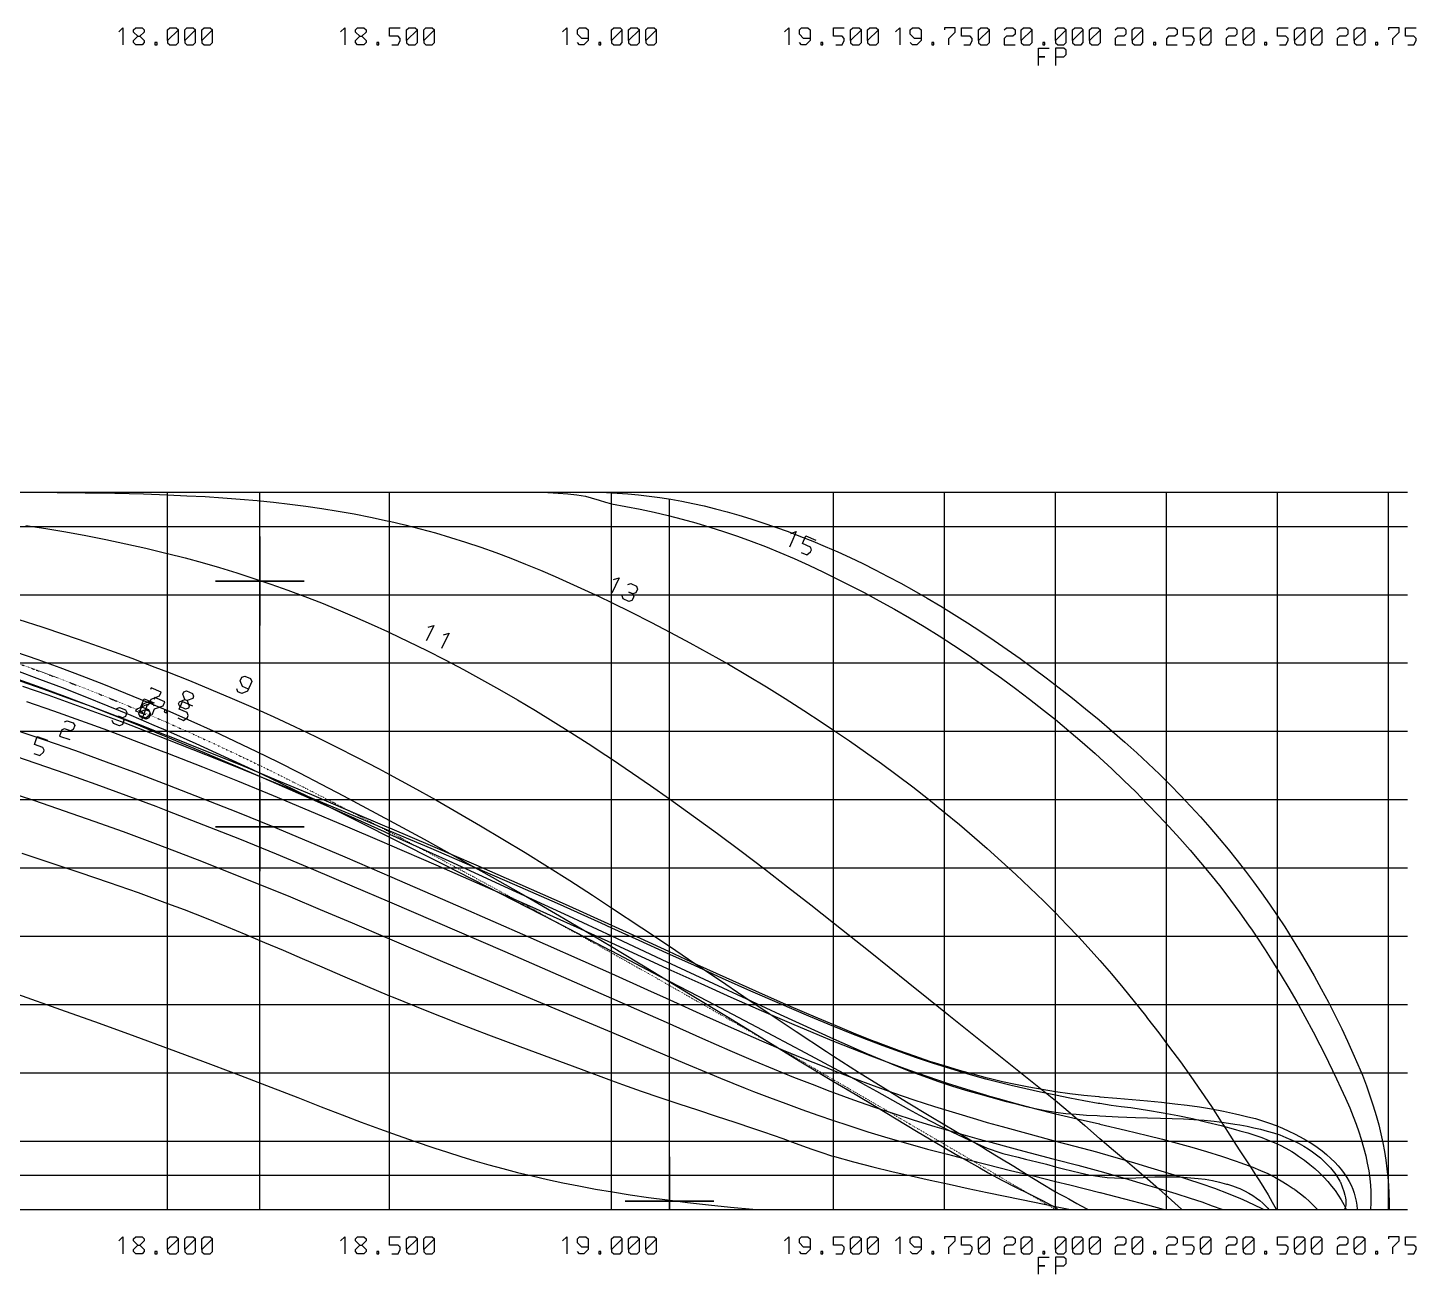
# Model space of a CAD drawing. Header units: millimetres. Extents: x -75152 to 353425, y 12138 to 222005.
# Drawn here: x 301732 to 322063, y 131269 to 149519 of the extents above; entities that cross this region are included whole.
import ezdxf

# ---------------------------------------------------------------- set-up
doc = ezdxf.new("R2010")
doc.units = ezdxf.units.MM
doc.linetypes.add('ACAD_ISO02W100', pattern=[15, 12, -3])
doc.linetypes.add('ACAD_ISO07W100', pattern=[3.5, 0.5, -3])
doc.layers.add('11', color=7, linetype='Continuous')

# ---------------------------------------------------------------- blocks, each defined once
blk = doc.blocks.new('A$C3242291E')
at = {"layer": '11', "color": 7, "linetype": 'Continuous'}
for points in [[(124838, 42589), (124900, 42649), (124900, 42649), (124900, 42524), (124900, 42399)], [(125118, 42524), (125055, 42587), (125055, 42587), (125055, 42619), (125055, 42619), (125088, 42649), (125088, 42649), (125180, 42649), (125180, 42649), (125213, 42619), (125213, 42619), (125213, 42587), (125213, 42587), (125150, 42524), (125150, 42524), (125213, 42462), (125213, 42462), (125213, 42432), (125213, 42432), (125180, 42399), (125180, 42399), (125088, 42399), (125088, 42399), (125055, 42432), (125055, 42432), (125055, 42462), (125055, 42462), (125118, 42524), (125118, 42524), (125150, 42524)], [(125555, 42462), (125555, 42619), (125555, 42619), (125588, 42649), (125588, 42649), (125680, 42649), (125680, 42649), (125713, 42619), (125713, 42619), (125555, 42462), (125555, 42462), (125555, 42429), (125555, 42429), (125588, 42399), (125588, 42399), (125680, 42399), (125680, 42399), (125713, 42432), (125713, 42432), (125713, 42619)], [(125805, 42462), (125805, 42619), (125805, 42619), (125838, 42649), (125838, 42649), (125930, 42649), (125930, 42649), (125963, 42619), (125963, 42619), (125805, 42462), (125805, 42462), (125805, 42429), (125805, 42429), (125838, 42399), (125838, 42399), (125930, 42399), (125930, 42399), (125963, 42432), (125963, 42432), (125963, 42619)], [(126055, 42462), (126055, 42619), (126055, 42619), (126088, 42649), (126088, 42649), (126180, 42649), (126180, 42649), (126213, 42619), (126213, 42619), (126055, 42462), (126055, 42462), (126055, 42429), (126055, 42429), (126088, 42399), (126088, 42399), (126180, 42399), (126180, 42399), (126213, 42432), (126213, 42432), (126213, 42619)], [(128087, 42589), (128150, 42649), (128150, 42649), (128150, 42524), (128150, 42399)], [(128367, 42524), (128305, 42587), (128305, 42587), (128305, 42619), (128305, 42619), (128337, 42649), (128337, 42649), (128430, 42649), (128430, 42649), (128462, 42619), (128462, 42619), (128462, 42587), (128462, 42587), (128400, 42524), (128400, 42524), (128462, 42462), (128462, 42462), (128462, 42432), (128462, 42432), (128430, 42399), (128430, 42399), (128337, 42399), (128337, 42399), (128305, 42432), (128305, 42432), (128305, 42462), (128305, 42462), (128367, 42524), (128367, 42524), (128400, 42524)], [(128837, 42399), (128930, 42399), (128930, 42399), (128962, 42462), (128962, 42462), (128962, 42494), (128962, 42494), (128930, 42524), (128930, 42524), (128805, 42524), (128805, 42524), (128805, 42649), (128805, 42649), (128962, 42649)], [(129055, 42462), (129055, 42619), (129055, 42619), (129087, 42649), (129087, 42649), (129180, 42649), (129180, 42649), (129212, 42619), (129212, 42619), (129055, 42462), (129055, 42462), (129055, 42429), (129055, 42429), (129087, 42399), (129087, 42399), (129180, 42399), (129180, 42399), (129212, 42432), (129212, 42432), (129212, 42619)], [(129305, 42462), (129305, 42619), (129305, 42619), (129337, 42649), (129337, 42649), (129430, 42649), (129430, 42649), (129462, 42619), (129462, 42619), (129305, 42462), (129305, 42462), (129305, 42429), (129305, 42429), (129337, 42399), (129337, 42399), (129430, 42399), (129430, 42399), (129462, 42432), (129462, 42432), (129462, 42619)], [(131338, 42589), (131400, 42649), (131400, 42649), (131400, 42524), (131400, 42399)], [(131713, 42494), (131618, 42494), (131618, 42494), (131555, 42557), (131555, 42557), (131555, 42619), (131555, 42619), (131588, 42649), (131588, 42649), (131680, 42649), (131680, 42649), (131713, 42619), (131713, 42619), (131713, 42462), (131713, 42462), (131650, 42399), (131650, 42399), (131588, 42399), (131588, 42399), (131555, 42432)], [(132055, 42462), (132055, 42619), (132055, 42619), (132088, 42649), (132088, 42649), (132180, 42649), (132180, 42649), (132213, 42619), (132213, 42619), (132055, 42462), (132055, 42462), (132055, 42429), (132055, 42429), (132088, 42399), (132088, 42399), (132180, 42399), (132180, 42399), (132213, 42432), (132213, 42432), (132213, 42619)], [(132305, 42462), (132305, 42619), (132305, 42619), (132338, 42649), (132338, 42649), (132430, 42649), (132430, 42649), (132463, 42619), (132463, 42619), (132305, 42462), (132305, 42462), (132305, 42429), (132305, 42429), (132338, 42399), (132338, 42399), (132430, 42399), (132430, 42399), (132463, 42432), (132463, 42432), (132463, 42619)], [(132555, 42462), (132555, 42619), (132555, 42619), (132588, 42649), (132588, 42649), (132680, 42649), (132680, 42649), (132713, 42619), (132713, 42619), (132555, 42462), (132555, 42462), (132555, 42429), (132555, 42429), (132588, 42399), (132588, 42399), (132680, 42399), (132680, 42399), (132713, 42432), (132713, 42432), (132713, 42619)], [(134588, 42589), (134650, 42649), (134650, 42649), (134650, 42524), (134650, 42399)], [(134963, 42494), (134868, 42494), (134868, 42494), (134805, 42557), (134805, 42557), (134805, 42619), (134805, 42619), (134838, 42649), (134838, 42649), (134930, 42649), (134930, 42649), (134963, 42619), (134963, 42619), (134963, 42462), (134963, 42462), (134900, 42399), (134900, 42399), (134838, 42399), (134838, 42399), (134805, 42432)], [(135338, 42399), (135430, 42399), (135430, 42399), (135463, 42462), (135463, 42462), (135463, 42494), (135463, 42494), (135430, 42524), (135430, 42524), (135305, 42524), (135305, 42524), (135305, 42649), (135305, 42649), (135463, 42649)], [(135555, 42462), (135555, 42619), (135555, 42619), (135588, 42649), (135588, 42649), (135680, 42649), (135680, 42649), (135713, 42619), (135713, 42619), (135555, 42462), (135555, 42462), (135555, 42429), (135555, 42429), (135588, 42399), (135588, 42399), (135680, 42399), (135680, 42399), (135713, 42432), (135713, 42432), (135713, 42619)], [(135805, 42462), (135805, 42619), (135805, 42619), (135838, 42649), (135838, 42649), (135930, 42649), (135930, 42649), (135963, 42619), (135963, 42619), (135805, 42462), (135805, 42462), (135805, 42429), (135805, 42429), (135838, 42399), (135838, 42399), (135930, 42399), (135930, 42399), (135963, 42432), (135963, 42432), (135963, 42619)], [(136213, 42589), (136275, 42649), (136275, 42649), (136275, 42524), (136275, 42399)], [(136588, 42494), (136493, 42494), (136493, 42494), (136430, 42557), (136430, 42557), (136430, 42619), (136430, 42619), (136463, 42649), (136463, 42649), (136555, 42649), (136555, 42649), (136588, 42619), (136588, 42619), (136588, 42462), (136588, 42462), (136525, 42399), (136525, 42399), (136463, 42399), (136463, 42399), (136430, 42432)], [(136993, 42399), (136993, 42494), (136993, 42494), (137088, 42587), (137088, 42587), (137088, 42649), (137088, 42649), (136930, 42649), (136930, 42649), (136930, 42619)], [(137213, 42399), (137305, 42399), (137305, 42399), (137338, 42462), (137338, 42462), (137338, 42494), (137338, 42494), (137305, 42524), (137305, 42524), (137180, 42524), (137180, 42524), (137180, 42649), (137180, 42649), (137338, 42649)], [(137430, 42462), (137430, 42619), (137430, 42619), (137463, 42649), (137463, 42649), (137555, 42649), (137555, 42649), (137588, 42619), (137588, 42619), (137430, 42462), (137430, 42462), (137430, 42429), (137430, 42429), (137463, 42399), (137463, 42399), (137555, 42399), (137555, 42399), (137588, 42432), (137588, 42432), (137588, 42619)], [(137805, 42619), (137838, 42649), (137838, 42649), (137930, 42649), (137930, 42649), (137963, 42619), (137963, 42619), (137963, 42557), (137963, 42557), (137930, 42524), (137930, 42524), (137838, 42524), (137838, 42524), (137805, 42494), (137805, 42494), (137805, 42399), (137805, 42399), (137963, 42399)], [(138055, 42462), (138055, 42619), (138055, 42619), (138088, 42649), (138088, 42649), (138180, 42649), (138180, 42649), (138213, 42619), (138213, 42619), (138055, 42462), (138055, 42462), (138055, 42429), (138055, 42429), (138088, 42399), (138088, 42399), (138180, 42399), (138180, 42399), (138213, 42432), (138213, 42432), (138213, 42619)], [(138555, 42462), (138555, 42619), (138555, 42619), (138588, 42649), (138588, 42649), (138680, 42649), (138680, 42649), (138713, 42619), (138713, 42619), (138555, 42462), (138555, 42462), (138555, 42429), (138555, 42429), (138588, 42399), (138588, 42399), (138680, 42399), (138680, 42399), (138713, 42432), (138713, 42432), (138713, 42619)], [(138805, 42462), (138805, 42619), (138805, 42619), (138838, 42649), (138838, 42649), (138930, 42649), (138930, 42649), (138963, 42619), (138963, 42619), (138805, 42462), (138805, 42462), (138805, 42429), (138805, 42429), (138838, 42399), (138838, 42399), (138930, 42399), (138930, 42399), (138963, 42432), (138963, 42432), (138963, 42619)], [(139055, 42462), (139055, 42619), (139055, 42619), (139088, 42649), (139088, 42649), (139180, 42649), (139180, 42649), (139213, 42619), (139213, 42619), (139055, 42462), (139055, 42462), (139055, 42429), (139055, 42429), (139088, 42399), (139088, 42399), (139180, 42399), (139180, 42399), (139213, 42432), (139213, 42432), (139213, 42619)], [(139430, 42619), (139462, 42649), (139462, 42649), (139555, 42649), (139555, 42649), (139587, 42619), (139587, 42619), (139587, 42557), (139587, 42557), (139555, 42524), (139555, 42524), (139462, 42524), (139462, 42524), (139430, 42494), (139430, 42494), (139430, 42399), (139430, 42399), (139587, 42399)], [(139680, 42462), (139680, 42619), (139680, 42619), (139712, 42649), (139712, 42649), (139805, 42649), (139805, 42649), (139837, 42619), (139837, 42619), (139680, 42462), (139680, 42462), (139680, 42429), (139680, 42429), (139712, 42399), (139712, 42399), (139805, 42399), (139805, 42399), (139837, 42432), (139837, 42432), (139837, 42619)], [(140180, 42619), (140212, 42649), (140212, 42649), (140305, 42649), (140305, 42649), (140337, 42619), (140337, 42619), (140337, 42557), (140337, 42557), (140305, 42524), (140305, 42524), (140212, 42524), (140212, 42524), (140180, 42494), (140180, 42494), (140180, 42399), (140180, 42399), (140337, 42399)], [(140462, 42399), (140555, 42399), (140555, 42399), (140587, 42462), (140587, 42462), (140587, 42494), (140587, 42494), (140555, 42524), (140555, 42524), (140430, 42524), (140430, 42524), (140430, 42649), (140430, 42649), (140587, 42649)], [(140680, 42462), (140680, 42619), (140680, 42619), (140712, 42649), (140712, 42649), (140805, 42649), (140805, 42649), (140837, 42619), (140837, 42619), (140680, 42462), (140680, 42462), (140680, 42429), (140680, 42429), (140712, 42399), (140712, 42399), (140805, 42399), (140805, 42399), (140837, 42432), (140837, 42432), (140837, 42619)], [(141055, 42619), (141088, 42649), (141088, 42649), (141180, 42649), (141180, 42649), (141213, 42619), (141213, 42619), (141213, 42557), (141213, 42557), (141180, 42524), (141180, 42524), (141088, 42524), (141088, 42524), (141055, 42494), (141055, 42494), (141055, 42399), (141055, 42399), (141213, 42399)], [(141305, 42462), (141305, 42619), (141305, 42619), (141338, 42649), (141338, 42649), (141430, 42649), (141430, 42649), (141463, 42619), (141463, 42619), (141305, 42462), (141305, 42462), (141305, 42429), (141305, 42429), (141338, 42399), (141338, 42399), (141430, 42399), (141430, 42399), (141463, 42432), (141463, 42432), (141463, 42619)], [(141838, 42399), (141930, 42399), (141930, 42399), (141963, 42462), (141963, 42462), (141963, 42494), (141963, 42494), (141930, 42524), (141930, 42524), (141805, 42524), (141805, 42524), (141805, 42649), (141805, 42649), (141963, 42649)], [(142055, 42462), (142055, 42619), (142055, 42619), (142088, 42649), (142088, 42649), (142180, 42649), (142180, 42649), (142213, 42619), (142213, 42619), (142055, 42462), (142055, 42462), (142055, 42429), (142055, 42429), (142088, 42399), (142088, 42399), (142180, 42399), (142180, 42399), (142213, 42432), (142213, 42432), (142213, 42619)], [(142305, 42462), (142305, 42619), (142305, 42619), (142338, 42649), (142338, 42649), (142430, 42649), (142430, 42649), (142463, 42619), (142463, 42619), (142305, 42462), (142305, 42462), (142305, 42429), (142305, 42429), (142338, 42399), (142338, 42399), (142430, 42399), (142430, 42399), (142463, 42432), (142463, 42432), (142463, 42619)], [(142680, 42619), (142713, 42649), (142713, 42649), (142805, 42649), (142805, 42649), (142838, 42619), (142838, 42619), (142838, 42557), (142838, 42557), (142805, 42524), (142805, 42524), (142713, 42524), (142713, 42524), (142680, 42494), (142680, 42494), (142680, 42399), (142680, 42399), (142838, 42399)], [(142930, 42462), (142930, 42619), (142930, 42619), (142963, 42649), (142963, 42649), (143055, 42649), (143055, 42649), (143088, 42619), (143088, 42619), (142930, 42462), (142930, 42462), (142930, 42429), (142930, 42429), (142963, 42399), (142963, 42399), (143055, 42399), (143055, 42399), (143088, 42432), (143088, 42432), (143088, 42619)], [(143493, 42399), (143493, 42494), (143493, 42494), (143588, 42587), (143588, 42587), (143588, 42649), (143588, 42649), (143430, 42649), (143430, 42649), (143430, 42619)], [(143713, 42399), (143805, 42399), (143805, 42399), (143838, 42462), (143838, 42462), (143838, 42494), (143838, 42494), (143805, 42524), (143805, 42524), (143680, 42524), (143680, 42524), (143680, 42649), (143680, 42649), (143838, 42649)], [(125368, 42399), (125400, 42399), (125400, 42399), (125400, 42432), (125400, 42432), (125368, 42432), (125368, 42432), (125368, 42399), (125368, 42399), (125400, 42399)], [(128617, 42399), (128650, 42399), (128650, 42399), (128650, 42432), (128650, 42432), (128617, 42432), (128617, 42432), (128617, 42399), (128617, 42399), (128650, 42399)], [(131868, 42399), (131900, 42399), (131900, 42399), (131900, 42432), (131900, 42432), (131868, 42432), (131868, 42432), (131868, 42399), (131868, 42399), (131900, 42399)], [(135118, 42399), (135150, 42399), (135150, 42399), (135150, 42432), (135150, 42432), (135118, 42432), (135118, 42432), (135118, 42399), (135118, 42399), (135150, 42399)], [(136743, 42399), (136775, 42399), (136775, 42399), (136775, 42432), (136775, 42432), (136743, 42432), (136743, 42432), (136743, 42399), (136743, 42399), (136775, 42399)], [(138305, 42099), (138305, 42224), (138305, 42224), (138400, 42224), (138400, 42224), (138305, 42224), (138305, 42224), (138305, 42349), (138305, 42349), (138463, 42349)], [(138368, 42399), (138400, 42399), (138400, 42399), (138400, 42432), (138400, 42432), (138368, 42432), (138368, 42432), (138368, 42399), (138368, 42399), (138400, 42399)], [(138555, 42224), (138680, 42224), (138680, 42224), (138713, 42257), (138713, 42257), (138713, 42319), (138713, 42319), (138680, 42349), (138680, 42349), (138555, 42349), (138555, 42349), (138555, 42224), (138555, 42099)], [(139992, 42399), (140025, 42399), (140025, 42399), (140025, 42432), (140025, 42432), (139992, 42432), (139992, 42432), (139992, 42399), (139992, 42399), (140025, 42399)], [(141618, 42399), (141650, 42399), (141650, 42399), (141650, 42432), (141650, 42432), (141618, 42432), (141618, 42432), (141618, 42399), (141618, 42399), (141650, 42399)], [(143243, 42399), (143275, 42399), (143275, 42399), (143275, 42432), (143275, 42432), (143243, 42432), (143243, 42432), (143243, 42399), (143243, 42399), (143275, 42399)], [(123187, 32031), (123627, 31882), (124066, 31730), (124505, 31575), (124943, 31415), (125380, 31252), (125555, 31185), (126078, 30981), (126606, 30772), (127143, 30554), (127692, 30325), (128254, 30087), (128805, 29851), (130491, 29122), (132055, 28443), (132542, 28228), (132855, 28088), (133386, 27852), (133786, 27677), (134128, 27530), (134435, 27402), (134721, 27286), (134991, 27180), (135250, 27081), (135305, 27060), (135596, 26954), (135890, 26851), (136187, 26752), (136487, 26655), (136790, 26562), (137096, 26473), (137404, 26386), (137555, 26345), (137967, 26234), (138021, 26220), (138517, 26091), (138555, 26081), (138882, 25995), (139205, 25907), (139564, 25805), (139905, 25705), (140040, 25664), (140317, 25581), (140528, 25514), (140699, 25457), (140852, 25402), (140990, 25350)], [(77855, 35849), (143710, 35849)], [(123295, 32381), (123751, 32224), (124205, 32065), (124657, 31902), (125107, 31735), (125555, 31565), (126064, 31367), (126576, 31163), (127094, 30953), (127618, 30735), (128151, 30509), (128690, 30278), (128805, 30228), (129806, 29793), (130830, 29344), (131889, 28874), (132055, 28800), (132583, 28563), (132854, 28440), (133453, 28170), (133886, 27976), (134249, 27818), (134570, 27680), (134864, 27558), (135138, 27448), (135305, 27382), (135596, 27271), (135888, 27162), (136184, 27056), (136483, 26954), (136785, 26855), (137090, 26760), (137397, 26668), (137555, 26623), (137776, 26560), (138183, 26448), (138555, 26349), (138839, 26275), (139156, 26190), (139205, 26177), (139440, 26110), (139696, 26033), (139905, 25971), (140099, 25913), (140294, 25853), (140489, 25792), (140685, 25727), (140884, 25657), (141085, 25581), (141169, 25547), (141255, 25512), (141363, 25465), (141476, 25412), (141566, 25367), (141596, 25350)], [(123490, 32787), (123885, 32650), (124279, 32508), (124673, 32363), (125067, 32215), (125461, 32064), (125555, 32028), (126065, 31828), (126579, 31622), (127098, 31410), (127624, 31190), (128156, 30964), (128693, 30734), (128805, 30686), (129481, 30394), (130163, 30097), (130853, 29792), (131548, 29480), (132055, 29250), (132489, 29052), (132925, 28853), (133363, 28654), (133804, 28456), (134246, 28261), (134690, 28069), (135096, 27899), (135305, 27813), (135577, 27704), (135850, 27597), (136126, 27493), (136404, 27392), (136685, 27294), (136969, 27199), (137255, 27108), (137544, 27021), (137555, 27018), (137717, 26971), (137993, 26893), (138270, 26820), (138555, 26748), (138875, 26672), (139198, 26599), (139205, 26597), (139582, 26509), (139905, 26430), (140121, 26376), (140338, 26320), (140554, 26259), (140769, 26195), (140985, 26127), (141201, 26055), (141255, 26036), (141325, 26011), (141445, 25966), (141556, 25920), (141663, 25872), (141767, 25820), (141858, 25769), (141947, 25714), (142035, 25656), (142055, 25643), (142058, 25640), (142142, 25577), (142211, 25522), (142273, 25466), (142334, 25407), (142388, 25350)], [(123429, 33010), (123803, 32881), (124178, 32748), (124553, 32611), (124928, 32471), (125303, 32327), (125555, 32230), (126110, 32011), (126671, 31785), (127242, 31550), (127824, 31307), (128416, 31057), (128805, 30891), (129407, 30636), (130015, 30375), (130633, 30107), (131261, 29830), (131897, 29545), (132055, 29473), (132456, 29291), (132858, 29107), (133263, 28922), (133673, 28736), (134088, 28550), (134510, 28366), (134938, 28184), (135305, 28032), (135544, 27935), (135785, 27841), (136027, 27748), (136271, 27659), (136518, 27572), (136767, 27489), (137019, 27409), (137273, 27334), (137529, 27262), (137555, 27255), (137691, 27219), (137906, 27166), (138120, 27118), (138336, 27071), (138555, 27027), (138765, 26984), (138970, 26944), (139183, 26906), (139205, 26902), (139372, 26876), (139517, 26857), (139657, 26839), (139810, 26817), (139905, 26802), (140130, 26763), (140348, 26722), (140560, 26677), (140770, 26628), (140980, 26576), (141191, 26519), (141255, 26501), (141370, 26467), (141477, 26434), (141576, 26400), (141670, 26364), (141760, 26327), (141846, 26287), (141931, 26243), (142016, 26194), (142055, 26170), (142114, 26130), (142200, 26068), (142279, 26007), (142353, 25945), (142422, 25882), (142486, 25819), (142545, 25755), (142599, 25690), (142650, 25625), (142696, 25558), (142739, 25490), (142777, 25420), (142812, 25350)], [(123389, 33086), (123740, 32965), (124090, 32840), (124443, 32711), (124801, 32577), (125167, 32437), (125544, 32289), (125555, 32285), (126110, 32064), (126635, 31851), (127146, 31639), (127660, 31423), (128194, 31196), (128766, 30951), (128805, 30935), (129433, 30665), (130068, 30391), (130714, 30109), (131376, 29816), (132054, 29510), (132055, 29509), (132472, 29319), (132888, 29128), (133306, 28936), (133729, 28743), (134163, 28547), (134610, 28350), (135070, 28152), (135305, 28054), (135595, 27934), (135849, 27833), (135930, 27801), (136032, 27762), (136268, 27674), (136493, 27595), (136711, 27521), (136927, 27453), (137145, 27388), (137346, 27332), (137555, 27277), (137584, 27270), (137779, 27223), (137972, 27180), (138165, 27142), (138359, 27107), (138555, 27076), (138766, 27047), (138973, 27022), (139189, 27000), (139205, 26998), (139454, 26976), (139677, 26957), (139905, 26937), (140110, 26917), (140303, 26896), (140486, 26873), (140664, 26848), (140839, 26819), (141015, 26786), (141194, 26748), (141255, 26734), (141374, 26706), (141485, 26677), (141589, 26646), (141689, 26613), (141786, 26578), (141880, 26539), (141974, 26496), (142055, 26456), (142138, 26412), (142226, 26362), (142309, 26311), (142386, 26258), (142459, 26204), (142526, 26150), (142587, 26095), (142644, 26040), (142696, 25984), (142742, 25928), (142784, 25872), (142821, 25815), (142854, 25759), (142883, 25701), (142908, 25644), (142928, 25586), (142945, 25528), (142957, 25469), (142966, 25409), (142971, 25350)], [(123362, 33113), (123705, 32989), (124047, 32862), (124391, 32731), (124738, 32595), (125092, 32453), (125455, 32304), (125555, 32263), (126091, 32039), (126619, 31814), (127142, 31586), (127666, 31355), (128192, 31120), (128727, 30879), (128805, 30844), (129672, 30450), (130543, 30053), (131425, 29647), (132055, 29353), (132866, 28974), (133684, 28592), (134523, 28204), (135305, 27846), (135550, 27736), (135781, 27635), (136003, 27541), (136215, 27454), (136422, 27373), (136626, 27298), (136828, 27227), (137032, 27160), (137239, 27096), (137452, 27034), (137555, 27005), (137665, 26975), (137813, 26935), (137960, 26897), (138108, 26860), (138256, 26826), (138405, 26797), (138555, 26772), (138708, 26754), (138859, 26741), (139011, 26730), (139166, 26721), (139205, 26718), (139473, 26705), (139729, 26695), (139905, 26690), (140093, 26685), (140266, 26679), (140428, 26673), (140583, 26664), (140732, 26653), (140879, 26639), (141028, 26621), (141180, 26598), (141255, 26585), (141361, 26565), (141462, 26543), (141560, 26521), (141655, 26496), (141747, 26469), (141839, 26438), (141929, 26403), (142019, 26364), (142055, 26347), (142123, 26312), (142190, 26274), (142255, 26234), (142318, 26191), (142378, 26147), (142434, 26101), (142487, 26054), (142536, 26006), (142581, 25957), (142622, 25908), (142659, 25859), (142691, 25811), (142721, 25760), (142724, 25754), (142728, 25745), (142755, 25677), (142778, 25611), (142793, 25558), (142801, 25517), (142806, 25486), (142807, 25459), (142807, 25435), (142805, 25413), (142801, 25392), (142796, 25371), (142789, 25350)], [(123341, 33237), (123677, 33114), (124011, 32988), (124345, 32858), (124679, 32723), (125015, 32584), (125355, 32440), (125555, 32353), (125969, 32169), (126384, 31981), (126799, 31787), (127214, 31589), (127631, 31386), (128047, 31180), (128465, 30971), (128805, 30799), (129611, 30391), (130420, 29978), (131230, 29562), (132040, 29140), (132055, 29132), (132756, 28765), (133464, 28395), (134177, 28021), (134893, 27643), (135305, 27423), (135462, 27338), (135619, 27253), (135776, 27166), (135933, 27079), (136089, 26991), (136246, 26904), (136404, 26816), (136563, 26730), (136722, 26644), (136884, 26560), (137047, 26478), (137212, 26399), (137378, 26323), (137547, 26250), (137555, 26247), (137614, 26224), (137695, 26196), (137784, 26169), (137885, 26141), (138009, 26111), (138117, 26086), (138281, 26047), (138426, 26010), (138555, 25973), (138675, 25943), (138795, 25912), (138916, 25883), (139043, 25856), (139178, 25833), (139205, 25828), (139313, 25817), (139418, 25810), (139523, 25807), (139627, 25808), (139732, 25811), (139840, 25815), (139905, 25819), (140010, 25823), (140116, 25825), (140221, 25826), (140326, 25824), (140432, 25820), (140538, 25813), (140643, 25803), (140749, 25789), (140854, 25771), (140959, 25748), (141062, 25720), (141074, 25717), (141149, 25693), (141224, 25665), (141255, 25652), (141324, 25620), (141388, 25587), (141447, 25552), (141501, 25515), (141550, 25478), (141594, 25440), (141632, 25403), (141663, 25367), (141676, 25350)], [(123328, 33513), (123655, 33398), (123978, 33281), (124299, 33161), (124618, 33037), (124938, 32909), (125260, 32777), (125555, 32651), (125893, 32502), (126221, 32354), (126541, 32205), (126857, 32053), (127171, 31899), (127486, 31740), (127805, 31575), (128132, 31404), (128469, 31224), (128805, 31044), (129311, 30769), (129810, 30493), (130306, 30214), (130800, 29933), (131294, 29647), (131790, 29354), (132055, 29196), (132662, 28832), (133213, 28496), (133736, 28176), (134257, 27858), (134802, 27526), (135305, 27223), (135620, 27036), (135925, 26853), (136223, 26674), (136519, 26496), (136819, 26317), (137127, 26138), (137447, 25955), (137555, 25894), (137572, 25885), (137772, 25778), (137972, 25675), (138169, 25576), (138364, 25477), (138555, 25377), (138557, 25376), (138561, 25373), (138565, 25370), (138570, 25366), (138573, 25363), (138578, 25359), (138582, 25356), (138585, 25354), (138588, 25352), (138591, 25351), (138592, 25350)], [(123375, 33986), (123713, 33878), (124045, 33768), (124373, 33655), (124702, 33538), (125033, 33417), (125369, 33289), (125555, 33217), (125875, 33090), (126189, 32961), (126500, 32830), (126807, 32696), (127111, 32558), (127415, 32417), (127719, 32271), (128024, 32121), (128331, 31965), (128641, 31803), (128805, 31716), (129146, 31531), (129481, 31345), (129811, 31157), (130138, 30966), (130464, 30771), (130789, 30573), (131115, 30370), (131443, 30163), (131774, 29949), (132055, 29766), (132501, 29472), (132904, 29203), (133276, 28951), (133634, 28708), (133991, 28466), (134361, 28217), (134760, 27951), (135202, 27661), (135305, 27593), (135671, 27359), (136026, 27138), (136376, 26923), (136729, 26710), (137091, 26494), (137470, 26268), (137555, 26217), (137741, 26105), (137944, 25980), (138145, 25855), (138347, 25731), (138555, 25607), (138621, 25572), (138696, 25534), (138750, 25504), (138867, 25437), (139005, 25361), (139026, 25350)], [(123477, 35362), (123770, 35316), (124063, 35267), (124356, 35214), (124650, 35157), (124943, 35095), (125237, 35029), (125530, 34958), (125555, 34952), (125810, 34887), (126063, 34818), (126316, 34745), (126568, 34669), (126818, 34588), (127067, 34503), (127315, 34415), (127562, 34323), (127807, 34227), (128051, 34128), (128293, 34025), (128534, 33919), (128773, 33809), (128805, 33794), (129077, 33665), (129348, 33532), (129617, 33395), (129885, 33254), (130151, 33109), (130416, 32961), (130679, 32808), (130941, 32653), (131201, 32494), (131459, 32332), (131715, 32168), (131970, 32000), (132055, 31944), (132364, 31735), (132624, 31556), (132905, 31359), (133256, 31107), (133605, 30852), (133951, 30594), (134294, 30333), (134634, 30071), (134971, 29809), (135305, 29546), (135843, 29118), (136400, 28670), (136993, 28192), (137555, 27743), (137578, 27724), (137825, 27528), (138070, 27334), (138314, 27139), (138555, 26941), (138770, 26760), (138985, 26575), (139202, 26388), (139205, 26385), (139406, 26215), (139611, 26043), (139746, 25930), (139881, 25815), (139905, 25794), (140025, 25688), (140255, 25484), (140403, 25350)], [(123583, 35848), (123938, 35847), (124349, 35842), (124780, 35834), (125200, 35823), (125555, 35811), (125834, 35798), (126103, 35784), (126364, 35767), (126617, 35749), (126864, 35727), (127106, 35703), (127344, 35676), (127580, 35646), (127815, 35612), (128050, 35574), (128287, 35531), (128526, 35484), (128768, 35432), (128805, 35424), (129029, 35371), (129253, 35314), (129476, 35253), (129698, 35188), (129919, 35118), (130140, 35044), (130360, 34965), (130579, 34883), (130797, 34797), (131014, 34708), (131230, 34615), (131445, 34519), (131659, 34421), (131873, 34321), (132055, 34234), (132344, 34092), (132632, 33946), (132918, 33797), (133203, 33645), (133485, 33488), (133766, 33329), (134045, 33165), (134322, 32998), (134597, 32828), (134870, 32654), (135141, 32477), (135305, 32367), (135540, 32207), (135774, 32044), (136007, 31877), (136238, 31707), (136468, 31533), (136697, 31354), (136923, 31171), (137148, 30984), (137372, 30793), (137555, 30632), (137765, 30443), (137974, 30252), (138180, 30058), (138384, 29860), (138465, 29781), (138555, 29690), (138724, 29516), (138898, 29332), (139079, 29133), (139205, 28991), (139375, 28795), (139543, 28595), (139708, 28392), (139872, 28185), (139905, 28143), (140067, 27933), (140227, 27721), (140384, 27508), (140538, 27292), (140689, 27074), (140838, 26854), (140983, 26631), (141015, 26580), (141201, 26289), (141255, 26205), (141274, 26175), (141341, 26073), (141409, 25971), (141476, 25869), (141542, 25767), (141608, 25664), (141671, 25560), (141730, 25455), (141785, 25350)], [(125555, 25349), (125555, 35849)], [(128805, 25349), (128805, 35849)], [(130961, 35848), (131124, 35843), (131273, 35835), (131413, 35824), (131546, 35810), (131675, 35793), (131757, 35769), (131876, 35731), (131965, 35704), (132042, 35683), (132055, 35680), (132265, 35642), (132473, 35600), (132679, 35556), (132884, 35507), (133087, 35455), (133289, 35399), (133492, 35339), (133694, 35274), (133898, 35205), (134102, 35131), (134309, 35052), (134517, 34967), (134728, 34877), (134942, 34781), (135159, 34678), (135305, 34607), (135530, 34495), (135753, 34380), (135976, 34261), (136197, 34138), (136416, 34012), (136634, 33881), (136850, 33746), (137064, 33608), (137277, 33466), (137488, 33321), (137555, 33274), (137764, 33125), (137971, 32973), (138176, 32819), (138380, 32660), (138555, 32519), (138751, 32356), (138944, 32191), (139136, 32022), (139205, 31960), (139383, 31797), (139558, 31630), (139730, 31461), (139900, 31288), (139905, 31284), (140065, 31118), (140222, 30950), (140377, 30779), (140530, 30606), (140681, 30429), (140829, 30248), (140976, 30064), (141120, 29875), (141255, 29691), (141383, 29510), (141434, 29437), (141503, 29335), (141628, 29147), (141750, 28954), (141861, 28775), (141972, 28587), (142088, 28386), (142208, 28171), (142327, 27950), (142426, 27760), (142488, 27638), (142555, 27502), (142670, 27261), (142735, 27121), (142802, 26975), (142864, 26835), (142915, 26710), (142959, 26595), (142998, 26484), (143033, 26375), (143068, 26255), (143098, 26134), (143122, 26025), (143143, 25915), (143156, 25839), (143161, 25794), (143170, 25701), (143174, 25612), (143175, 25525), (143172, 25438), (143167, 25350)], [(131779, 35848), (131829, 35848), (131983, 35843), (132138, 35835), (132293, 35825), (132449, 35810), (132606, 35793), (132763, 35771), (132923, 35746), (133083, 35718), (133246, 35685), (133410, 35649), (133577, 35608), (133746, 35563), (133918, 35514), (134094, 35460), (134272, 35402), (134455, 35339), (134639, 35273), (134821, 35203), (135003, 35131), (135185, 35055), (135367, 34975), (135550, 34892), (135733, 34804), (135917, 34713), (136103, 34616), (136292, 34515), (136483, 34409), (136677, 34297), (136875, 34179), (137073, 34058), (137268, 33935), (137463, 33809), (137656, 33680), (137848, 33548), (138039, 33413), (138230, 33274), (138421, 33131), (138612, 32985), (138803, 32834), (138995, 32679), (139195, 32514), (139387, 32351), (139570, 32191), (139746, 32032), (139915, 31875), (140078, 31719), (140235, 31564), (140387, 31408), (140535, 31253), (140678, 31096), (140817, 30939), (140953, 30781), (141085, 30621), (141215, 30459), (141337, 30302), (141457, 30144), (141574, 29983), (141689, 29819), (141802, 29653), (141914, 29484), (142023, 29311), (142131, 29134), (142238, 28953), (142343, 28768), (142448, 28577), (142552, 28381), (142655, 28179), (142748, 27991), (142834, 27811), (142912, 27638), (142984, 27472), (143049, 27312), (143108, 27158), (143161, 27009), (143209, 26865), (143251, 26724), (143288, 26587), (143321, 26453), (143349, 26322), (143373, 26194), (143393, 26068), (143409, 25944), (143422, 25822), (143431, 25702), (143438, 25583), (143442, 25465), (143443, 25350)], [(132055, 25349), (132055, 35849)], [(135305, 25349), (135305, 35849)], [(136930, 25349), (136930, 35849)], [(138555, 25349), (138555, 35849)], [(140180, 25349), (140180, 35849)], [(141805, 25349), (141805, 35849)], [(143430, 25349), (143430, 35849)], [(143430, 25349), (143430, 35849)], [(123173, 31478), (123607, 31333), (124040, 31185), (124472, 31034), (124903, 30879), (125333, 30720), (125555, 30635), (126050, 30445), (126502, 30267), (126930, 30096), (127352, 29923), (127787, 29741), (128257, 29543), (128780, 29321), (128805, 29311), (129581, 28979), (130383, 28641), (131223, 28290), (132055, 27942), (132674, 27678), (133121, 27489), (133497, 27332), (133651, 27269), (134013, 27125), (134135, 27077), (134370, 26988), (134605, 26900), (134840, 26813), (135076, 26728), (135305, 26651), (135516, 26580), (135808, 26486), (136100, 26397), (136392, 26313), (136684, 26232), (136975, 26155), (137265, 26079), (137555, 26004), (137899, 25918), (138232, 25838), (138555, 25759), (138764, 25708), (139205, 25597), (139210, 25595), (139565, 25504), (139905, 25413), (140134, 25350)], [(123418, 30563), (123845, 30423), (124271, 30281), (124697, 30136), (125124, 29986), (125555, 29829), (125795, 29737), (126117, 29611), (126416, 29491), (126699, 29374), (126974, 29258), (127247, 29142), (127524, 29023), (127812, 28898), (128117, 28767), (128446, 28627), (128805, 28477), (128858, 28455), (129328, 28264), (129794, 28082), (130255, 27905), (130710, 27734), (131160, 27567), (131608, 27401), (132055, 27236), (132215, 27176), (132489, 27079), (132763, 26985), (133038, 26894), (133313, 26804), (133588, 26714), (133862, 26624), (134135, 26532), (134279, 26486), (134423, 26437), (134565, 26386), (134707, 26334), (134849, 26281), (134990, 26230), (135133, 26180), (135276, 26135), (135305, 26126), (135318, 26123), (135598, 26045), (135879, 25973), (136160, 25905), (136440, 25841), (136720, 25778), (136999, 25716), (137277, 25655), (137555, 25595), (138059, 25491), (138555, 25390), (138752, 25350)], [(77855, 35349), (143710, 35349)], [(126905, 34549), (126255, 34549), (127555, 34549), (126905, 34549), (126905, 33899), (126905, 35199), (126905, 34549), (126905, 34549), (126905, 34549), (126905, 34549)], [(134678, 35243), (134759, 35273), (134759, 35273), (134709, 35158), (134659, 35044)], [(134831, 34968), (134915, 34931), (134915, 34931), (134970, 34975), (134970, 34975), (134983, 35005), (134983, 35005), (134966, 35046), (134966, 35046), (134851, 35096), (134851, 35096), (134901, 35210), (134901, 35210), (135046, 35147)], [(132086, 34569), (132168, 34595), (132168, 34595), (132113, 34483), (132059, 34371)], [(132294, 34500), (132337, 34513), (132337, 34513), (132420, 34473), (132420, 34473), (132436, 34431), (132436, 34431), (132409, 34375), (132409, 34375), (132365, 34360), (132365, 34360), (132309, 34388), (132309, 34388), (132365, 34360), (132365, 34360), (132381, 34319), (132381, 34319), (132354, 34263), (132354, 34263), (132310, 34248), (132310, 34248), (132227, 34289), (132227, 34289), (132212, 34332)], [(77855, 34349), (143710, 34349)], [(123355, 28499), (123985, 28275), (124553, 28073), (125077, 27884), (125576, 27701), (126066, 27519), (126559, 27333), (127065, 27139), (127462, 26986), (127805, 26852), (128109, 26735), (128389, 26628), (128655, 26529), (128917, 26435), (129182, 26342), (129455, 26249), (129651, 26185), (129850, 26122), (130051, 26061), (130256, 26003), (130464, 25946), (130676, 25891), (130893, 25838), (131115, 25787), (131342, 25738), (131576, 25692), (131818, 25647), (132067, 25604), (132326, 25563), (132595, 25524), (132875, 25487), (133168, 25451), (133475, 25416), (133796, 25382), (134125, 25350)], [(129371, 33873), (129453, 33898), (129453, 33898), (129397, 33787), (129341, 33675)], [(129594, 33760), (129677, 33786), (129677, 33786), (129620, 33674), (129564, 33563)], [(77855, 33349), (143710, 33349)], [(126738, 32966), (126651, 33004), (126651, 33004), (126618, 33086), (126618, 33086), (126643, 33143), (126643, 33143), (126685, 33158), (126685, 33158), (126770, 33121), (126770, 33121), (126788, 33080), (126788, 33080), (126725, 32936), (126725, 32936), (126643, 32904), (126643, 32904), (126585, 32928), (126585, 32928), (126568, 32971)], [(125274, 32732), (125312, 32819), (125312, 32819), (125436, 32866), (125436, 32866), (125461, 32923), (125461, 32923), (125316, 32986), (125316, 32986), (125304, 32959)], [(125809, 32812), (125777, 32894), (125777, 32894), (125790, 32924), (125790, 32924), (125832, 32939), (125832, 32939), (125917, 32901), (125917, 32901), (125935, 32861), (125935, 32861), (125922, 32831), (125922, 32831), (125839, 32799), (125839, 32799), (125871, 32717), (125871, 32717), (125859, 32689), (125859, 32689), (125816, 32672), (125816, 32672), (125732, 32710), (125732, 32710), (125715, 32753), (125715, 32753), (125727, 32780), (125727, 32780), (125809, 32812), (125809, 32812), (125839, 32799)], [(125235, 32589), (125088, 32645), (125088, 32645), (125098, 32673), (125098, 32673), (125260, 32745), (125260, 32745), (125215, 32629), (125171, 32512)], [(125147, 32632), (125229, 32667), (125229, 32667), (125286, 32643), (125286, 32643), (125305, 32603), (125305, 32603), (125282, 32545), (125282, 32545), (125239, 32527), (125239, 32527), (125154, 32562), (125154, 32562), (125135, 32602), (125135, 32602), (125194, 32748), (125194, 32748), (125277, 32785), (125277, 32785), (125334, 32761), (125334, 32761), (125352, 32719)], [(125149, 32578), (125236, 32544), (125236, 32544), (125288, 32591), (125288, 32591), (125300, 32621), (125300, 32621), (125281, 32661), (125281, 32661), (125164, 32706), (125164, 32706), (125209, 32822), (125209, 32822), (125356, 32766)], [(125327, 32588), (125365, 32675), (125365, 32675), (125488, 32722), (125488, 32722), (125513, 32780), (125513, 32780), (125368, 32842), (125368, 32842), (125357, 32814)], [(125704, 32544), (125789, 32507), (125789, 32507), (125844, 32551), (125844, 32551), (125857, 32581), (125857, 32581), (125839, 32622), (125839, 32622), (125725, 32672), (125725, 32672), (125775, 32786), (125775, 32786), (125919, 32723)], [(124810, 32680), (124851, 32697), (124851, 32697), (124938, 32665), (124938, 32665), (124958, 32625), (124958, 32625), (124936, 32567), (124936, 32567), (124894, 32548), (124894, 32548), (124835, 32569), (124835, 32569), (124894, 32548), (124894, 32548), (124914, 32508), (124914, 32508), (124892, 32450), (124892, 32450), (124850, 32430), (124850, 32430), (124763, 32463), (124763, 32463), (124744, 32505)], [(125503, 32632), (125533, 32619), (125533, 32619), (125546, 32649), (125546, 32649), (125516, 32662), (125516, 32662), (125503, 32632), (125503, 32632), (125533, 32619)], [(77855, 32349), (143710, 32349)], [(124045, 32487), (124086, 32504), (124086, 32504), (124173, 32473), (124173, 32473), (124194, 32434), (124194, 32434), (124173, 32375), (124173, 32375), (124132, 32356), (124132, 32356), (124044, 32386), (124044, 32386), (124004, 32369), (124004, 32369), (123972, 32279), (123972, 32279), (124121, 32227)], [(123598, 32024), (123686, 31995), (123686, 31995), (123736, 32044), (123736, 32044), (123747, 32074), (123747, 32074), (123726, 32113), (123726, 32113), (123607, 32153), (123607, 32153), (123647, 32272), (123647, 32272), (123796, 32221)], [(126905, 30949), (126255, 30949), (127555, 30949), (126905, 30949), (126905, 30299), (126905, 31599), (126905, 30949), (126905, 30949), (126905, 30949), (126905, 30949)], [(77855, 31349), (143710, 31349)], [(77855, 30349), (143710, 30349)], [(77855, 29349), (143710, 29349)], [(77855, 28349), (143710, 28349)], [(77855, 27349), (143710, 27349)], [(77855, 26349), (143710, 26349)], [(132905, 25350), (132905, 26119), (132905, 25469), (132905, 25469)], [(77855, 25849), (143710, 25849)], [(132905, 25469), (132255, 25469), (133555, 25469), (132905, 25469), (132905, 25350)], [(132905, 25469), (132905, 25469), (132905, 25469)], [(77855, 25349), (143710, 25349)], [(124838, 24889), (124900, 24949), (124900, 24949), (124900, 24824), (124900, 24699)], [(125118, 24824), (125055, 24887), (125055, 24887), (125055, 24919), (125055, 24919), (125088, 24949), (125088, 24949), (125180, 24949), (125180, 24949), (125213, 24919), (125213, 24919), (125213, 24887), (125213, 24887), (125150, 24824), (125150, 24824), (125213, 24762), (125213, 24762), (125213, 24732), (125213, 24732), (125180, 24699), (125180, 24699), (125088, 24699), (125088, 24699), (125055, 24732), (125055, 24732), (125055, 24762), (125055, 24762), (125118, 24824), (125118, 24824), (125150, 24824)], [(125555, 24762), (125555, 24919), (125555, 24919), (125588, 24949), (125588, 24949), (125680, 24949), (125680, 24949), (125713, 24919), (125713, 24919), (125555, 24762), (125555, 24762), (125555, 24729), (125555, 24729), (125588, 24699), (125588, 24699), (125680, 24699), (125680, 24699), (125713, 24732), (125713, 24732), (125713, 24919)], [(125805, 24762), (125805, 24919), (125805, 24919), (125838, 24949), (125838, 24949), (125930, 24949), (125930, 24949), (125963, 24919), (125963, 24919), (125805, 24762), (125805, 24762), (125805, 24729), (125805, 24729), (125838, 24699), (125838, 24699), (125930, 24699), (125930, 24699), (125963, 24732), (125963, 24732), (125963, 24919)], [(126055, 24762), (126055, 24919), (126055, 24919), (126088, 24949), (126088, 24949), (126180, 24949), (126180, 24949), (126213, 24919), (126213, 24919), (126055, 24762), (126055, 24762), (126055, 24729), (126055, 24729), (126088, 24699), (126088, 24699), (126180, 24699), (126180, 24699), (126213, 24732), (126213, 24732), (126213, 24919)], [(128087, 24889), (128150, 24949), (128150, 24949), (128150, 24824), (128150, 24699)], [(128367, 24824), (128305, 24887), (128305, 24887), (128305, 24919), (128305, 24919), (128337, 24949), (128337, 24949), (128430, 24949), (128430, 24949), (128462, 24919), (128462, 24919), (128462, 24887), (128462, 24887), (128400, 24824), (128400, 24824), (128462, 24762), (128462, 24762), (128462, 24732), (128462, 24732), (128430, 24699), (128430, 24699), (128337, 24699), (128337, 24699), (128305, 24732), (128305, 24732), (128305, 24762), (128305, 24762), (128367, 24824), (128367, 24824), (128400, 24824)], [(128837, 24699), (128930, 24699), (128930, 24699), (128962, 24762), (128962, 24762), (128962, 24794), (128962, 24794), (128930, 24824), (128930, 24824), (128805, 24824), (128805, 24824), (128805, 24949), (128805, 24949), (128962, 24949)], [(129055, 24762), (129055, 24919), (129055, 24919), (129087, 24949), (129087, 24949), (129180, 24949), (129180, 24949), (129212, 24919), (129212, 24919), (129055, 24762), (129055, 24762), (129055, 24729), (129055, 24729), (129087, 24699), (129087, 24699), (129180, 24699), (129180, 24699), (129212, 24732), (129212, 24732), (129212, 24919)], [(129305, 24762), (129305, 24919), (129305, 24919), (129337, 24949), (129337, 24949), (129430, 24949), (129430, 24949), (129462, 24919), (129462, 24919), (129305, 24762), (129305, 24762), (129305, 24729), (129305, 24729), (129337, 24699), (129337, 24699), (129430, 24699), (129430, 24699), (129462, 24732), (129462, 24732), (129462, 24919)], [(131338, 24889), (131400, 24949), (131400, 24949), (131400, 24824), (131400, 24699)], [(131713, 24794), (131618, 24794), (131618, 24794), (131555, 24857), (131555, 24857), (131555, 24919), (131555, 24919), (131588, 24949), (131588, 24949), (131680, 24949), (131680, 24949), (131713, 24919), (131713, 24919), (131713, 24762), (131713, 24762), (131650, 24699), (131650, 24699), (131588, 24699), (131588, 24699), (131555, 24732)], [(132055, 24762), (132055, 24919), (132055, 24919), (132088, 24949), (132088, 24949), (132180, 24949), (132180, 24949), (132213, 24919), (132213, 24919), (132055, 24762), (132055, 24762), (132055, 24729), (132055, 24729), (132088, 24699), (132088, 24699), (132180, 24699), (132180, 24699), (132213, 24732), (132213, 24732), (132213, 24919)], [(132305, 24762), (132305, 24919), (132305, 24919), (132338, 24949), (132338, 24949), (132430, 24949), (132430, 24949), (132463, 24919), (132463, 24919), (132305, 24762), (132305, 24762), (132305, 24729), (132305, 24729), (132338, 24699), (132338, 24699), (132430, 24699), (132430, 24699), (132463, 24732), (132463, 24732), (132463, 24919)], [(132555, 24762), (132555, 24919), (132555, 24919), (132588, 24949), (132588, 24949), (132680, 24949), (132680, 24949), (132713, 24919), (132713, 24919), (132555, 24762), (132555, 24762), (132555, 24729), (132555, 24729), (132588, 24699), (132588, 24699), (132680, 24699), (132680, 24699), (132713, 24732), (132713, 24732), (132713, 24919)], [(134588, 24889), (134650, 24949), (134650, 24949), (134650, 24824), (134650, 24699)], [(134963, 24794), (134868, 24794), (134868, 24794), (134805, 24857), (134805, 24857), (134805, 24919), (134805, 24919), (134838, 24949), (134838, 24949), (134930, 24949), (134930, 24949), (134963, 24919), (134963, 24919), (134963, 24762), (134963, 24762), (134900, 24699), (134900, 24699), (134838, 24699), (134838, 24699), (134805, 24732)], [(135338, 24699), (135430, 24699), (135430, 24699), (135463, 24762), (135463, 24762), (135463, 24794), (135463, 24794), (135430, 24824), (135430, 24824), (135305, 24824), (135305, 24824), (135305, 24949), (135305, 24949), (135463, 24949)], [(135555, 24762), (135555, 24919), (135555, 24919), (135588, 24949), (135588, 24949), (135680, 24949), (135680, 24949), (135713, 24919), (135713, 24919), (135555, 24762), (135555, 24762), (135555, 24729), (135555, 24729), (135588, 24699), (135588, 24699), (135680, 24699), (135680, 24699), (135713, 24732), (135713, 24732), (135713, 24919)], [(135805, 24762), (135805, 24919), (135805, 24919), (135838, 24949), (135838, 24949), (135930, 24949), (135930, 24949), (135963, 24919), (135963, 24919), (135805, 24762), (135805, 24762), (135805, 24729), (135805, 24729), (135838, 24699), (135838, 24699), (135930, 24699), (135930, 24699), (135963, 24732), (135963, 24732), (135963, 24919)], [(136213, 24889), (136275, 24949), (136275, 24949), (136275, 24824), (136275, 24699)], [(136588, 24794), (136493, 24794), (136493, 24794), (136430, 24857), (136430, 24857), (136430, 24919), (136430, 24919), (136463, 24949), (136463, 24949), (136555, 24949), (136555, 24949), (136588, 24919), (136588, 24919), (136588, 24762), (136588, 24762), (136525, 24699), (136525, 24699), (136463, 24699), (136463, 24699), (136430, 24732)], [(136993, 24699), (136993, 24794), (136993, 24794), (137088, 24887), (137088, 24887), (137088, 24949), (137088, 24949), (136930, 24949), (136930, 24949), (136930, 24919)], [(137213, 24699), (137305, 24699), (137305, 24699), (137338, 24762), (137338, 24762), (137338, 24794), (137338, 24794), (137305, 24824), (137305, 24824), (137180, 24824), (137180, 24824), (137180, 24949), (137180, 24949), (137338, 24949)], [(137430, 24762), (137430, 24919), (137430, 24919), (137463, 24949), (137463, 24949), (137555, 24949), (137555, 24949), (137588, 24919), (137588, 24919), (137430, 24762), (137430, 24762), (137430, 24729), (137430, 24729), (137463, 24699), (137463, 24699), (137555, 24699), (137555, 24699), (137588, 24732), (137588, 24732), (137588, 24919)], [(137805, 24919), (137838, 24949), (137838, 24949), (137930, 24949), (137930, 24949), (137963, 24919), (137963, 24919), (137963, 24857), (137963, 24857), (137930, 24824), (137930, 24824), (137838, 24824), (137838, 24824), (137805, 24794), (137805, 24794), (137805, 24699), (137805, 24699), (137963, 24699)], [(138055, 24762), (138055, 24919), (138055, 24919), (138088, 24949), (138088, 24949), (138180, 24949), (138180, 24949), (138213, 24919), (138213, 24919), (138055, 24762), (138055, 24762), (138055, 24729), (138055, 24729), (138088, 24699), (138088, 24699), (138180, 24699), (138180, 24699), (138213, 24732), (138213, 24732), (138213, 24919)], [(138555, 24762), (138555, 24919), (138555, 24919), (138588, 24949), (138588, 24949), (138680, 24949), (138680, 24949), (138713, 24919), (138713, 24919), (138555, 24762), (138555, 24762), (138555, 24729), (138555, 24729), (138588, 24699), (138588, 24699), (138680, 24699), (138680, 24699), (138713, 24732), (138713, 24732), (138713, 24919)], [(138805, 24762), (138805, 24919), (138805, 24919), (138838, 24949), (138838, 24949), (138930, 24949), (138930, 24949), (138963, 24919), (138963, 24919), (138805, 24762), (138805, 24762), (138805, 24729), (138805, 24729), (138838, 24699), (138838, 24699), (138930, 24699), (138930, 24699), (138963, 24732), (138963, 24732), (138963, 24919)], [(139055, 24762), (139055, 24919), (139055, 24919), (139088, 24949), (139088, 24949), (139180, 24949), (139180, 24949), (139213, 24919), (139213, 24919), (139055, 24762), (139055, 24762), (139055, 24729), (139055, 24729), (139088, 24699), (139088, 24699), (139180, 24699), (139180, 24699), (139213, 24732), (139213, 24732), (139213, 24919)], [(139430, 24919), (139462, 24949), (139462, 24949), (139555, 24949), (139555, 24949), (139587, 24919), (139587, 24919), (139587, 24857), (139587, 24857), (139555, 24824), (139555, 24824), (139462, 24824), (139462, 24824), (139430, 24794), (139430, 24794), (139430, 24699), (139430, 24699), (139587, 24699)], [(139680, 24762), (139680, 24919), (139680, 24919), (139712, 24949), (139712, 24949), (139805, 24949), (139805, 24949), (139837, 24919), (139837, 24919), (139680, 24762), (139680, 24762), (139680, 24729), (139680, 24729), (139712, 24699), (139712, 24699), (139805, 24699), (139805, 24699), (139837, 24732), (139837, 24732), (139837, 24919)], [(140180, 24919), (140212, 24949), (140212, 24949), (140305, 24949), (140305, 24949), (140337, 24919), (140337, 24919), (140337, 24857), (140337, 24857), (140305, 24824), (140305, 24824), (140212, 24824), (140212, 24824), (140180, 24794), (140180, 24794), (140180, 24699), (140180, 24699), (140337, 24699)], [(140462, 24699), (140555, 24699), (140555, 24699), (140587, 24762), (140587, 24762), (140587, 24794), (140587, 24794), (140555, 24824), (140555, 24824), (140430, 24824), (140430, 24824), (140430, 24949), (140430, 24949), (140587, 24949)], [(140680, 24762), (140680, 24919), (140680, 24919), (140712, 24949), (140712, 24949), (140805, 24949), (140805, 24949), (140837, 24919), (140837, 24919), (140680, 24762), (140680, 24762), (140680, 24729), (140680, 24729), (140712, 24699), (140712, 24699), (140805, 24699), (140805, 24699), (140837, 24732), (140837, 24732), (140837, 24919)], [(141055, 24919), (141088, 24949), (141088, 24949), (141180, 24949), (141180, 24949), (141213, 24919), (141213, 24919), (141213, 24857), (141213, 24857), (141180, 24824), (141180, 24824), (141088, 24824), (141088, 24824), (141055, 24794), (141055, 24794), (141055, 24699), (141055, 24699), (141213, 24699)], [(141305, 24762), (141305, 24919), (141305, 24919), (141338, 24949), (141338, 24949), (141430, 24949), (141430, 24949), (141463, 24919), (141463, 24919), (141305, 24762), (141305, 24762), (141305, 24729), (141305, 24729), (141338, 24699), (141338, 24699), (141430, 24699), (141430, 24699), (141463, 24732), (141463, 24732), (141463, 24919)], [(141838, 24699), (141930, 24699), (141930, 24699), (141963, 24762), (141963, 24762), (141963, 24794), (141963, 24794), (141930, 24824), (141930, 24824), (141805, 24824), (141805, 24824), (141805, 24949), (141805, 24949), (141963, 24949)], [(142055, 24762), (142055, 24919), (142055, 24919), (142088, 24949), (142088, 24949), (142180, 24949), (142180, 24949), (142213, 24919), (142213, 24919), (142055, 24762), (142055, 24762), (142055, 24729), (142055, 24729), (142088, 24699), (142088, 24699), (142180, 24699), (142180, 24699), (142213, 24732), (142213, 24732), (142213, 24919)], [(142305, 24762), (142305, 24919), (142305, 24919), (142338, 24949), (142338, 24949), (142430, 24949), (142430, 24949), (142463, 24919), (142463, 24919), (142305, 24762), (142305, 24762), (142305, 24729), (142305, 24729), (142338, 24699), (142338, 24699), (142430, 24699), (142430, 24699), (142463, 24732), (142463, 24732), (142463, 24919)], [(142680, 24919), (142713, 24949), (142713, 24949), (142805, 24949), (142805, 24949), (142838, 24919), (142838, 24919), (142838, 24857), (142838, 24857), (142805, 24824), (142805, 24824), (142713, 24824), (142713, 24824), (142680, 24794), (142680, 24794), (142680, 24699), (142680, 24699), (142838, 24699)], [(142930, 24762), (142930, 24919), (142930, 24919), (142963, 24949), (142963, 24949), (143055, 24949), (143055, 24949), (143088, 24919), (143088, 24919), (142930, 24762), (142930, 24762), (142930, 24729), (142930, 24729), (142963, 24699), (142963, 24699), (143055, 24699), (143055, 24699), (143088, 24732), (143088, 24732), (143088, 24919)], [(143493, 24699), (143493, 24794), (143493, 24794), (143588, 24887), (143588, 24887), (143588, 24949), (143588, 24949), (143430, 24949), (143430, 24949), (143430, 24919)], [(143713, 24699), (143805, 24699), (143805, 24699), (143838, 24762), (143838, 24762), (143838, 24794), (143838, 24794), (143805, 24824), (143805, 24824), (143680, 24824), (143680, 24824), (143680, 24949), (143680, 24949), (143838, 24949)], [(125368, 24699), (125400, 24699), (125400, 24699), (125400, 24732), (125400, 24732), (125368, 24732), (125368, 24732), (125368, 24699), (125368, 24699), (125400, 24699)], [(128617, 24699), (128650, 24699), (128650, 24699), (128650, 24732), (128650, 24732), (128617, 24732), (128617, 24732), (128617, 24699), (128617, 24699), (128650, 24699)], [(131868, 24699), (131900, 24699), (131900, 24699), (131900, 24732), (131900, 24732), (131868, 24732), (131868, 24732), (131868, 24699), (131868, 24699), (131900, 24699)], [(135118, 24699), (135150, 24699), (135150, 24699), (135150, 24732), (135150, 24732), (135118, 24732), (135118, 24732), (135118, 24699), (135118, 24699), (135150, 24699)], [(136743, 24699), (136775, 24699), (136775, 24699), (136775, 24732), (136775, 24732), (136743, 24732), (136743, 24732), (136743, 24699), (136743, 24699), (136775, 24699)], [(138305, 24399), (138305, 24524), (138305, 24524), (138400, 24524), (138400, 24524), (138305, 24524), (138305, 24524), (138305, 24649), (138305, 24649), (138463, 24649)], [(138368, 24699), (138400, 24699), (138400, 24699), (138400, 24732), (138400, 24732), (138368, 24732), (138368, 24732), (138368, 24699), (138368, 24699), (138400, 24699)], [(138555, 24524), (138680, 24524), (138680, 24524), (138713, 24557), (138713, 24557), (138713, 24619), (138713, 24619), (138680, 24649), (138680, 24649), (138555, 24649), (138555, 24649), (138555, 24524), (138555, 24399)], [(139992, 24699), (140025, 24699), (140025, 24699), (140025, 24732), (140025, 24732), (139992, 24732), (139992, 24732), (139992, 24699), (139992, 24699), (140025, 24699)], [(141618, 24699), (141650, 24699), (141650, 24699), (141650, 24732), (141650, 24732), (141618, 24732), (141618, 24732), (141618, 24699), (141618, 24699), (141650, 24699)], [(143243, 24699), (143275, 24699), (143275, 24699), (143275, 24732), (143275, 24732), (143243, 24732), (143243, 24732), (143243, 24699), (143243, 24699), (143275, 24699)]]:
    blk.add_lwpolyline(points, dxfattribs=at)
at = {"layer": '11', "color": 7, "linetype": 'ACAD_ISO07W100'}
blk.add_lwpolyline([(123307, 33364), (123632, 33246), (123955, 33126), (124276, 33003), (124596, 32877), (124915, 32747), (125234, 32612), (125555, 32473), (125893, 32323), (126218, 32175), (126534, 32027), (126845, 31878), (127154, 31727), (127465, 31571), (127782, 31410), (128108, 31241), (128448, 31064), (128805, 30875), (129462, 30526), (130111, 30176), (130756, 29825), (131402, 29469), (132055, 29105), (132724, 28729), (133362, 28367), (133991, 28008), (134632, 27639), (135305, 27249), (136430, 26595), (137555, 25936), (138553, 25350)], dxfattribs=at)
at = {"layer": '11', "color": 7, "linetype": 'ACAD_ISO02W100'}
for points in [[(126905, 25350), (126905, 35848)], [(132905, 25350), (132905, 35753)]]:
    blk.add_lwpolyline(points, dxfattribs=at)

msp = doc.modelspace()

# ---------------------------------------------------------------- block references
msp.add_blockref('A$C3242291E', (178224.7174, 106869.6139))

doc.saveas('drawing.dxf')
